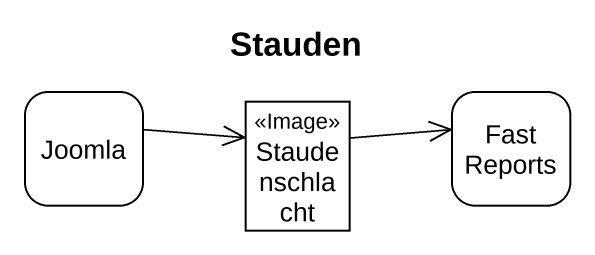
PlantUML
@startuml
title Stauden
hide empty description
state Joomla
state Staudenschlacht <<Image>>
state "Fast Reports" as Fast_Reports
Joomla -right-> Staudenschlacht
Staudenschlacht -right-> Fast_Reports
@enduml
